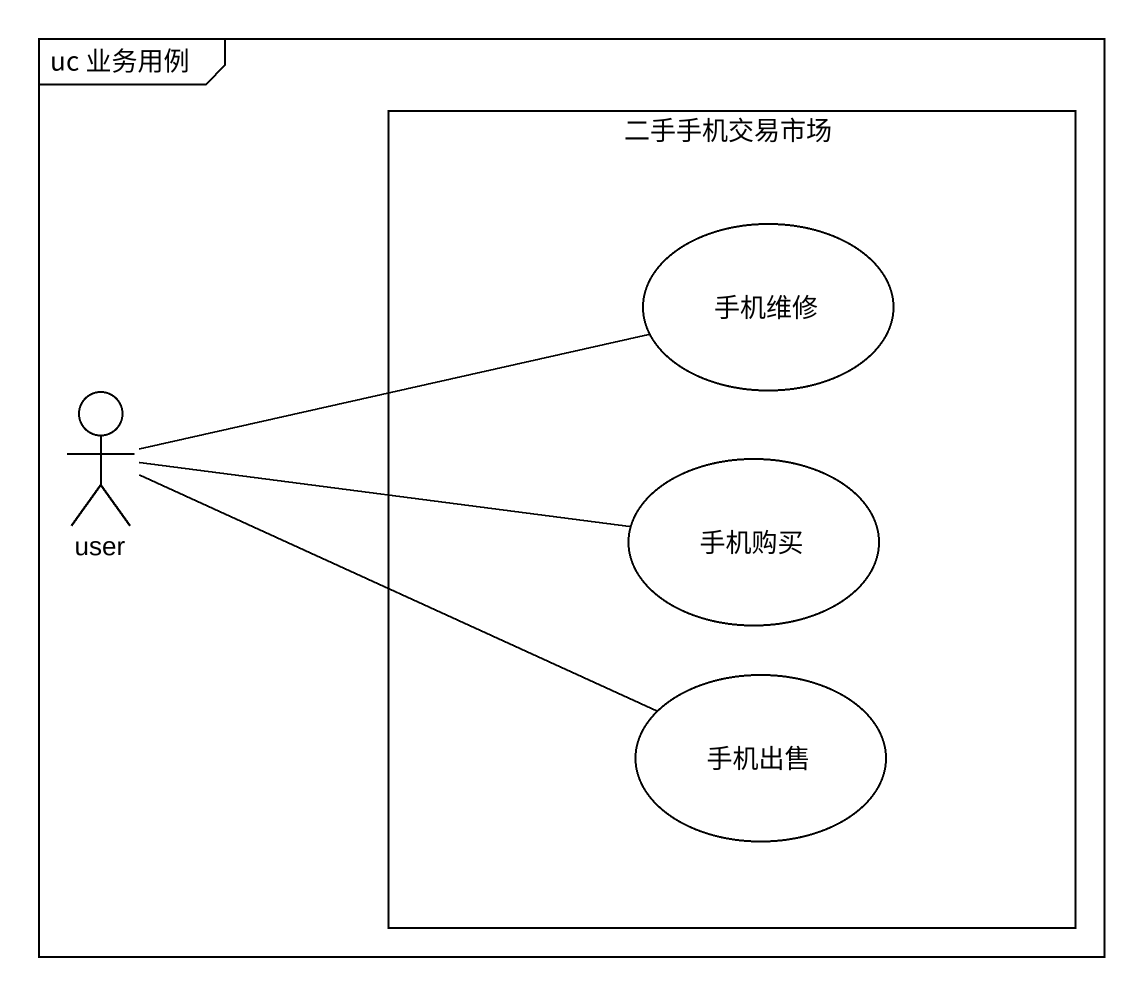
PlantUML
@startuml
mainframe uc 业务用例
rectangle 二手手机交易市场 {
  usecase 手机维修
  usecase 手机购买
  usecase 手机出售
}
actor user
user -right- 手机维修
user -right- 手机购买
user -right- 手机出售
@enduml
